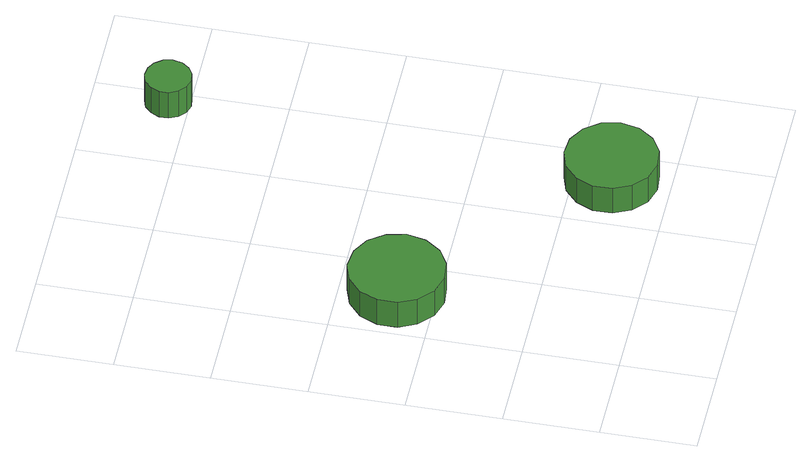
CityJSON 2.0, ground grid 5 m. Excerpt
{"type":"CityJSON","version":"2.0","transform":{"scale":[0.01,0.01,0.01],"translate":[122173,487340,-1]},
"CityObjects":{
"tree1":{"type":"SolitaryVegetationObject","attributes":{"function":"something"},"geometry":[{"type":"MultiSurface","lod":"1","boundaries":[[[0,1,2,3,4,5,6,7,8,9,10,11,12,13,14]],[[15,16,17,18,19,20,21,22,23,24,25,26,27,28,29]],[[0,29,28,1]],[[1,28,27,2]],[[2,27,26,3]],[[3,26,25,4]],[[4,25,24,5]],[[5,24,23,6]],[[6,23,22,7]],[[7,22,21,8]],[[8,21,20,9]],[[9,20,19,10]],[[10,19,18,11]],[[11,18,17,12]],[[12,17,16,13]],[[13,16,15,14]],[[14,15,29,0]]]}]},
"tree2":{"type":"SolitaryVegetationObject","attributes":{"function":"something"},"geometry":[{"type":"MultiSurface","lod":"1","boundaries":[[[30,31,32,33,34,35,36,37,38,39,40,41,42,43,44]],[[45,46,47,48,49,50,51,52,53,54,55,56,57,58,59]],[[30,59,58,31]],[[31,58,57,32]],[[32,57,56,33]],[[33,56,55,34]],[[34,55,54,35]],[[35,54,53,36]],[[36,53,52,37]],[[37,52,51,38]],[[38,51,50,39]],[[39,50,49,40]],[[40,49,48,41]],[[41,48,47,42]],[[42,47,46,43]],[[43,46,45,44]],[[44,45,59,30]]]}]},
"tree3":{"type":"SolitaryVegetationObject","attributes":{"function":"something"},"geometry":[{"type":"MultiSurface","lod":"1","boundaries":[[[60,61,62,63,64,65,66,67,68,69,70,71,72,73,74]],[[75,76,77,78,79,80,81,82,83,84,85,86,87,88,89]],[[60,89,88,61]],[[61,88,87,62]],[[62,87,86,63]],[[63,86,85,64]],[[64,85,84,65]],[[65,84,83,66]],[[66,83,82,67]],[[67,82,81,68]],[[68,81,80,69]],[[69,80,79,70]],[[70,79,78,71]],[[71,78,77,72]],[[72,77,76,73]],[[73,76,75,74]],[[74,75,89,60]]]}]}
},
"vertices":[
[551,1207,251],[529,1309,251],[468,1394,251],[377,1446,251],[273,1457,251],[174,1425,251],[96,1355,251],[53,1259,251],[53,1154,251],[96,1059,251],[174,989,251],[273,956,251],[377,967,251],[468,1020,251],[529,1104,251],[529,1104,79],[468,1020,79],[377,967,79],[273,956,79],[174,989,79],[96,1059,79],[53,1154,79],[53,1259,79],[96,1355,79],[174,1425,79],[273,1457,79],[377,1446,79],[468,1394,79],[529,1309,79],[551,1207,79],
[1564,310,251],[1544,409,251],[1484,490,251],[1397,541,251],[1296,551,251],[1201,520,251],[1126,452,251],[1085,360,251],[1085,259,251],[1126,167,251],[1201,100,251],[1296,69,251],[1397,79,251],[1484,130,251],[1544,211,251],[1544,211,80],[1484,130,80],[1397,79,80],[1296,69,80],[1201,100,80],[1126,167,80],[1085,259,80],[1085,360,80],[1126,452,80],[1201,520,80],[1296,551,80],[1397,541,80],[1484,490,80],[1544,409,80],[1564,310,80],
[1560,2612,257],[1550,2661,257],[1520,2702,257],[1477,2727,257],[1427,2732,257],[1379,2717,257],[1342,2683,257],[1321,2637,257],[1321,2587,257],[1342,2541,257],[1379,2508,257],[1427,2492,257],[1477,2498,257],[1520,2523,257],[1550,2563,257],[1550,2563,81],[1520,2523,81],[1477,2498,81],[1427,2492,81],[1379,2508,81],[1342,2541,81],[1321,2587,81],[1321,2637,81],[1342,2683,81],[1379,2717,81],[1427,2732,81],[1477,2727,81],[1520,2702,81],[1550,2661,81],[1560,2612,81]
]}
